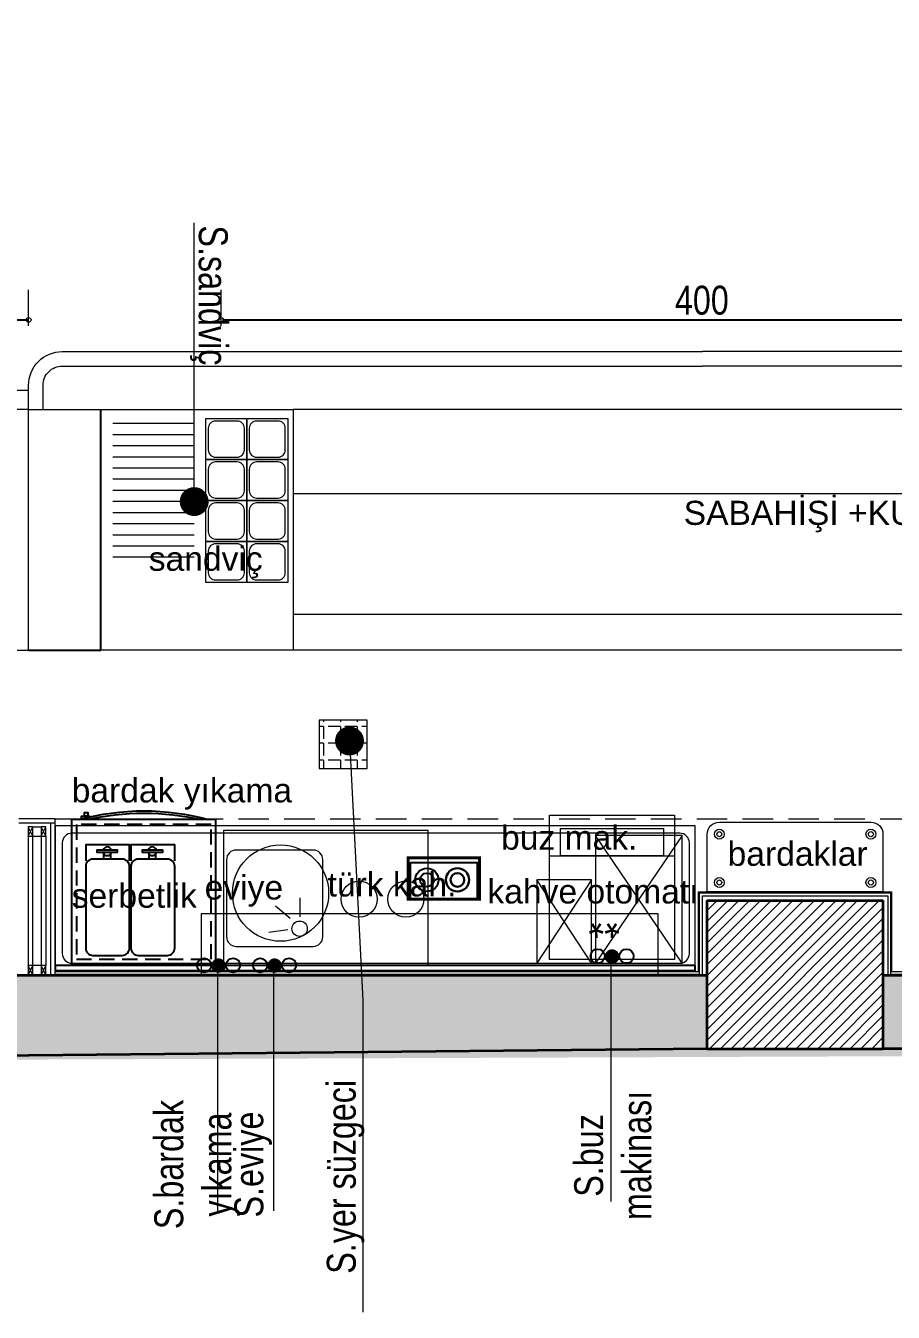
# Model space of a CAD drawing. Header units: millimetres. Extents: x 54215 to 67697, y 23496 to 56611.
# Drawn here: x 56730 to 57091, y 44489 to 45023 of the extents above; entities that cross this region are included whole.
import ezdxf

# ---------------------------------------------------------------- set-up
doc = ezdxf.new("R2010")
doc.units = ezdxf.units.MM
doc.linetypes.add('DASHDOT', pattern=[1, 0.5, -0.25, 0, -0.25])
doc.linetypes.add('DASHED', pattern=[19.05, 12.7, -6.35])
for name, color, linetype, lineweight in [('- 0.09', 9, 'Continuous', 9), ('END. MUTFAK', 210, 'Continuous', 30), ('no3_ahsap gorunus on ince', 32, 'Continuous', 13), ('no3_cam kesit on', 131, 'Continuous', 18), ('no3_duvar kaplama', 8, 'Continuous', 0), ('no3_duvar mevcut', 4, 'Continuous', 35), ('no3_kutu profil gorunus', 8, 'Continuous', 0), ('no3_kutuprofil kesit', 74, 'Continuous', 18), ('no3_paslanmaz gorunus arka', 173, 'Continuous', 13), ('no3_paslanmaz gorunus on', 163, 'Continuous', 15), ('no3_tefriş izdüşüm', 87, 'Continuous', 15), ('no3_yazı sıhhi tesisat', 172, 'Continuous', 0), ('no3_ölçü tefriş', 252, 'Continuous', 0), ('t_yazı', 154, 'Continuous', 25), ('ölçü', 4, 'Continuous', 13)]:
    doc.layers.add(name, color=color, linetype=linetype, lineweight=lineweight)
for name, color, linetype in [('-DWG_ANA', 7, 'Continuous'), ('-DWG_DETAY1', 7, 'Continuous'), ('Kıtc-002 Çizgi', 7, 'Continuous'), ('PLAN', 7, 'Continuous'), ('S2000-002 Çizgi', 7, 'Continuous'), ('S2000-019 Su Tes İşaretler', 5, 'Continuous'), ('SIH', 4, 'Continuous'), ('t_mutfakekipmans2000', 165, 'Continuous'), ('wall', 4, 'Continuous')]:
    doc.layers.add(name, color=color, linetype=linetype)
doc.layers.add('0 rölöve', color=7, linetype='Continuous', true_color=0xf1380e)
doc.layers.add('no3_ahsap kesit on', color=7, linetype='Continuous', lineweight=20, true_color=0xfca103)
doc.layers.add('no3_alçıpan kesit', color=7, linetype='Continuous', lineweight=20, true_color=0xf5003d)
doc.styles.add('olcu', font='arial.ttf', dxfattribs={"width": 0.8})
doc.styles.get("Standard").update_dxf_attribs({"font": 'arial.ttf'})
doc.styles.add('YAZI', font='arial.ttf', dxfattribs={"width": 0.8, "height": 0.6})
doc.dimstyles.new('tufan', dxfattribs={"dimtxt": 12, "dimasz": 0.5, "dimexe": 1.25, "dimexo": 0.625, "dimgap": 2, "dimtad": 1, "dimdec": 0, "dimzin": 1, "dimtxsty": 'olcu', "dimblk1": 'sol', "dimblk2": 'sag', "dimsah": 1, "dimcen": 0, "dimse1": 1, "dimse2": 1, "dimclrd": 256, "dimclrt": 256, "dimadec": 0, "dimazin": 0, "dimtfac": 1, "dimtdec": 0, "dimtix": 1, "dimtmove": 0, "dimatfit": 2, "dimldrblk": 'NONE', "dimfxl": 1.25, "dimarcsym": 0})

# ---------------------------------------------------------------- blocks, each defined once
blk = doc.blocks.new('sol')
at = {"layer": 'ölçü'}
blk.add_line((0, 5), (0, -25), dxfattribs=at)
blk.add_circle((0, 0), 2, dxfattribs=at)
blk = doc.blocks.new('sag')
at = {"layer": 'ölçü'}
blk.add_line((0, -5), (0, 25), dxfattribs=at)
blk.add_circle((0, 0), 2, dxfattribs=at)
blk = doc.blocks.new('*D432')
at = {"layer": 'Defpoints', "color": 0, "transparency": 16777216}
for p in [(57210.86, 44901.13), (56811.27, 44863.95), (57210.86, 44863.95)]:
    blk.add_point(p, dxfattribs=at)
at = {"layer": 'no3_ölçü tefriş', "lineweight": -2, "transparency": 16777216}
blk.add_line((56811.77, 44901.13), (57210.36, 44901.13), dxfattribs=at)
at = {"layer": 'no3_ölçü tefriş', "lineweight": -2, "transparency": 16777216, "xscale": 0.5, "yscale": 0.5, "zscale": 0.5, "rotation": 180}
blk.add_blockref('sol', (56811.27, 44901.13), dxfattribs=at)
at = {"layer": 'no3_ölçü tefriş', "lineweight": -2, "transparency": 16777216, "xscale": 0.5, "yscale": 0.5, "zscale": 0.5}
blk.add_blockref('sag', (57210.86, 44901.13), dxfattribs=at)
at = {"layer": 'no3_ölçü tefriş', "transparency": 16777216, "insert": (57011.07, 44909.25), "char_height": 12, "attachment_point": 5, "style": 'olcu'}
blk.add_mtext('400', dxfattribs=at)
blk = doc.blocks.new('_None')
blk = doc.blocks.new('*D433')
at = {"layer": 'Defpoints', "color": 0, "transparency": 16777216}
for p in [(56731.25, 44901.13), (56480.83, 44863.95), (56731.25, 44863.95)]:
    blk.add_point(p, dxfattribs=at)
at = {"layer": 'no3_ölçü tefriş', "lineweight": -2, "transparency": 16777216}
blk.add_line((56481.33, 44901.13), (56730.75, 44901.13), dxfattribs=at)
at = {"layer": 'no3_ölçü tefriş', "lineweight": -2, "transparency": 16777216, "xscale": 0.5, "yscale": 0.5, "zscale": 0.5, "rotation": 180}
blk.add_blockref('sol', (56480.83, 44901.13), dxfattribs=at)
at = {"layer": 'no3_ölçü tefriş', "lineweight": -2, "transparency": 16777216, "xscale": 0.5, "yscale": 0.5, "zscale": 0.5}
blk.add_blockref('sag', (56731.25, 44901.13), dxfattribs=at)
at = {"layer": 'no3_ölçü tefriş', "transparency": 16777216, "insert": (56606.04, 44909.25), "char_height": 12, "attachment_point": 5, "style": 'olcu'}
blk.add_mtext('250', dxfattribs=at)
blk = doc.blocks.new('plan girişblok')
at = {"layer": '- 0.09'}
h = blk.add_hatch(dxfattribs=at)
h.set_pattern_fill('ANSI31', color=256)
h.set_pattern_definition([(45, (2446.458, 1691.4684), (-2.245064, 2.245064), [])])
h.paths.add_polyline_path([(3742.07, 3361.46), (3669.07, 3361.46), (3669.07, 3299.96), (3742.07, 3299.96)])
h.paths.add_polyline_path([(4427.57, 3356.96), (4354.07, 3356.96), (4354.07, 3295.46), (4427.57, 3295.46)])
h.paths.add_polyline_path([(5009.07, 3355.96), (4935.57, 3355.96), (4935.57, 3294.46), (5009.07, 3294.46)])
h.paths.add_polyline_path([(5006.07, 2568.46), (4933.07, 2568.46), (4933.07, 2506.96), (5006.07, 2506.96)])
h.paths.add_polyline_path([(4427.57, 2569.46), (4354.57, 2569.46), (4354.57, 2507.96), (4427.57, 2507.96)])
h.paths.add_polyline_path([(3742.07, 2563.46), (3669.07, 2563.46), (3669.07, 2501.96), (3742.07, 2501.96)])
at = {"layer": 'no3_duvar kaplama'}
h = blk.add_hatch(color=256, dxfattribs=at)
h.dxf.hatch_style = 1
h.paths.add_polyline_path([(3669.07, 2563.46), (3687.07, 2563.46), (3669.07, 2563.46), (3669.07, 2501.96), (3687.07, 2501.96), (5226.73, 2507.87), (5230.28, 3355.96), (3742.07, 3356.96), (3687.07, 3361.46), (3669.07, 3361.46), (3669.07, 3293.96), (3687.07, 3293.96), (3687.07, 3299.96), (3669.07, 3299.96), (3669.07, 3361.46), (3742.07, 3361.46), (3742.07, 3321.96), (4354.07, 3321.96), (4354.07, 3356.96), (4427.57, 3356.96), (4427.57, 3322.96), (4935.57, 3322.96), (4935.57, 3355.96), (5009.07, 3355.96), (5009.07, 3318.96), (5144.57, 3318.96), (5144.57, 3310.46), (5191.07, 3310.46), (5191.07, 2572.96), (5169.13, 2572.96), (5169.13, 2538.46), (5006.07, 2538.46), (5006.07, 2506.96), (4933.07, 2506.96), (4933.07, 2538.46), (4427.57, 2538.46), (4427.57, 2507.96), (4354.57, 2507.96), (4354.57, 2538.46), (3742.07, 2538.46), (3742.07, 2501.96), (3669.07, 2501.96)])
h.paths.add_polyline_path([(5191.07, 2684.86), (5191.07, 2661.57), (5203.3, 2661.57), (5203.3, 2684.86)], flags=17)
at = {"layer": 'no3_ahsap kesit on'}
for p, q in [((4083.48, 2603.46), (4068.48, 2603.46)), ((4083.48, 2601.66), (4068.48, 2601.66))]:
    blk.add_line(p, q, dxfattribs=at)
for points in [[(4083.48, 2538.46), (4083.48, 2603.46), (4068.48, 2603.46)], [(4081.68, 2538.46), (4081.68, 2601.66), (4068.48, 2601.66)]]:
    blk.add_lwpolyline(points, dxfattribs=at)
at = {"layer": 'no3_alçıpan kesit'}
for points in [[(4351.37, 2538.46), (4351.37, 2572.66), (4430.77, 2572.66), (4430.77, 2538.46)], [(4352.57, 2538.46), (4352.57, 2571.46), (4429.57, 2571.46), (4429.57, 2538.46)]]:
    blk.add_lwpolyline(points, dxfattribs=at)
at = {"layer": 'no3_cam kesit on'}
blk.add_lwpolyline([(4350.97, 2539.96), (4350.97, 2573.06), (4431.17, 2573.06), (4431.17, 2539.96)], dxfattribs=at)
at = {"layer": 'no3_duvar kaplama', "linetype": 'DASHED'}
blk.add_line((4083.48, 2603.46), (4677.53, 2603.46), dxfattribs=at)
at = {"layer": 'no3_duvar kaplama'}
for p, q in [((4083.48, 2539.96), (4351.37, 2539.96)), ((4083.48, 2538.96), (4351.37, 2538.96)), ((4430.77, 2539.96), (4677.53, 2539.96)), ((4430.77, 2538.96), (4677.53, 2538.96))]:
    blk.add_line(p, q, dxfattribs=at)
at = {"layer": 'no3_duvar mevcut'}
for p, q in [((4354.57, 2507.96), (4354.57, 2569.46)), ((4354.57, 2569.46), (4427.57, 2569.46)), ((4427.57, 2569.46), (4427.57, 2507.96)), ((3742.07, 2538.46), (4354.57, 2538.46)), ((4427.57, 2538.46), (4933.07, 2538.46)), ((4354.57, 2507.96), (3742.07, 2501.96)), ((4354.57, 2507.96), (4427.57, 2507.96)), ((4933.07, 2506.96), (4427.57, 2507.96))]:
    blk.add_line(p, q, dxfattribs=at)
at = {"layer": 'no3_kutu profil gorunus'}
for p, q in [((4074.28, 2600.16), (4077.68, 2600.16)), ((4072.28, 2596.16), (4072.28, 2542.46)), ((4079.68, 2596.16), (4079.68, 2542.46))]:
    blk.add_line(p, q, dxfattribs=at)
blk.add_lwpolyline([(4074.28, 2596.16), (4077.68, 2596.16), (4077.68, 2542.46), (4074.28, 2542.46)], close=True, dxfattribs=at)
at = {"layer": 'no3_kutuprofil kesit'}
for p, q in [((4072.28, 2596.16), (4074.28, 2600.16)), ((4074.28, 2596.16), (4072.28, 2600.16)), ((4077.68, 2596.16), (4079.68, 2600.16)), ((4079.68, 2596.16), (4077.68, 2600.16)), ((4072.28, 2538.46), (4074.28, 2542.46)), ((4074.28, 2538.46), (4072.28, 2542.46)), ((4077.68, 2538.46), (4079.68, 2542.46)), ((4079.68, 2538.46), (4077.68, 2542.46))]:
    blk.add_line(p, q, dxfattribs=at)
for points in [[(4072.28, 2596.16), (4074.28, 2596.16), (4074.28, 2600.16), (4072.28, 2600.16)], [(4077.68, 2596.16), (4079.68, 2596.16), (4079.68, 2600.16), (4077.68, 2600.16)], [(4072.28, 2538.46), (4074.28, 2538.46), (4074.28, 2542.46), (4072.28, 2542.46)], [(4077.68, 2538.46), (4079.68, 2538.46), (4079.68, 2542.46), (4077.68, 2542.46)]]:
    blk.add_lwpolyline(points, close=True, dxfattribs=at)
blk = doc.blocks.new('dolaplar')
for p, q in [((4102.48, 2673.46), (4102.48, 2773.46)), ((4072.48, 2673.46), (4102.48, 2673.46))]:
    blk.add_line(p, q)
at = {"layer": 'no3_ahsap gorunus on ince'}
for points in [[(4072.48, 2773.46), (4072.48, 2783.46, -0.414214), (4086.48, 2797.46), (4352.56, 2797.46)], [(4579.23, 2773.46), (4579.23, 2783.46, 0.414214), (4565.23, 2797.46), (4352.56, 2797.46)], [(4078.48, 2773.46), (4078.48, 2783.46, -0.414214), (4086.48, 2791.46), (4352.56, 2791.46)], [(4573.23, 2773.46), (4573.23, 2783.46, 0.414214), (4565.23, 2791.46), (4352.56, 2791.46)]]:
    blk.add_lwpolyline(points, format="xyb", dxfattribs=at)
blk.add_lwpolyline([(3822.07, 2773.46), (3822.07, 2781.46), (4072.48, 2781.46)], dxfattribs=at)
blk.add_lwpolyline([(4102.48, 2673.46), (4072.48, 2673.46), (4072.48, 2773.46), (4102.48, 2773.46)], close=True, dxfattribs=at)
at = {"layer": 'no3_paslanmaz gorunus arka'}
for p, q in [((4616.1, 2773.46), (4182.51, 2773.46)), ((4141.31, 2767.57), (4107.5, 2767.57)), ((4141.31, 2762.94), (4107.5, 2762.94)), ((4141.31, 2758.32), (4107.5, 2758.32)), ((4141.31, 2753.69), (4107.5, 2753.69)), ((4141.31, 2749.06), (4107.5, 2749.06)), ((4141.31, 2744.44), (4107.5, 2744.44)), ((4141.31, 2739.81), (4107.5, 2739.81)), ((4552.1, 2738.46), (4182.51, 2738.46)), ((4141.31, 2735.18), (4107.5, 2735.18)), ((4141.31, 2730.55), (4107.5, 2730.55)), ((4141.31, 2725.93), (4107.5, 2725.93)), ((4141.31, 2721.3), (4107.5, 2721.3)), ((4141.31, 2716.67), (4107.5, 2716.67)), ((4141.31, 2712.05), (4107.5, 2712.05)), ((4182.51, 2688.46), (4552.1, 2688.46)), ((4552.1, 2673.46), (4182.51, 2673.46))]:
    blk.add_line(p, q, dxfattribs=at)
for points in [[(3822.07, 2673.46), (4072.48, 2673.46), (4072.48, 2773.46), (3822.07, 2773.46)], [(4102.48, 2773.46), (4182.48, 2773.46), (4182.48, 2673.46), (4102.48, 2673.46)], [(4146.18, 2769.63), (4163.18, 2769.63), (4163.18, 2752.63), (4146.18, 2752.63)], [(4163.18, 2769.63), (4180.18, 2769.63), (4180.18, 2752.63), (4163.18, 2752.63)], [(4146.18, 2752.63), (4163.18, 2752.63), (4163.18, 2735.63), (4146.18, 2735.63)], [(4163.18, 2752.63), (4180.18, 2752.63), (4180.18, 2735.63), (4163.18, 2735.63)], [(4146.18, 2735.63), (4163.18, 2735.63), (4163.18, 2718.63), (4146.18, 2718.63)], [(4163.18, 2735.63), (4180.18, 2735.63), (4180.18, 2718.63), (4163.18, 2718.63)], [(4146.18, 2718.63), (4163.18, 2718.63), (4163.18, 2701.63), (4146.18, 2701.63)], [(4163.18, 2718.63), (4180.18, 2718.63), (4180.18, 2701.63), (4163.18, 2701.63)]]:
    blk.add_lwpolyline(points, close=True, dxfattribs=at)
for points in [[(4150.18, 2753.63), (4159.18, 2753.63, 0.414214), (4162.18, 2756.63), (4162.18, 2765.63, 0.414214), (4159.18, 2768.63), (4150.18, 2768.63, 0.414214), (4147.18, 2765.63), (4147.18, 2756.63, 0.414214)], [(4167.18, 2753.63), (4176.18, 2753.63, 0.414214), (4179.18, 2756.63), (4179.18, 2765.63, 0.414214), (4176.18, 2768.63), (4167.18, 2768.63, 0.414214), (4164.18, 2765.63), (4164.18, 2756.63, 0.414214)], [(4150.18, 2736.63), (4159.18, 2736.63, 0.414214), (4162.18, 2739.63), (4162.18, 2748.63, 0.414214), (4159.18, 2751.63), (4150.18, 2751.63, 0.414214), (4147.18, 2748.63), (4147.18, 2739.63, 0.414214)], [(4167.18, 2736.63), (4176.18, 2736.63, 0.414214), (4179.18, 2739.63), (4179.18, 2748.63, 0.414214), (4176.18, 2751.63), (4167.18, 2751.63, 0.414214), (4164.18, 2748.63), (4164.18, 2739.63, 0.414214)], [(4150.18, 2719.63), (4159.18, 2719.63, 0.414214), (4162.18, 2722.63), (4162.18, 2731.63, 0.414214), (4159.18, 2734.63), (4150.18, 2734.63, 0.414214), (4147.18, 2731.63), (4147.18, 2722.63, 0.414214)], [(4167.18, 2719.63), (4176.18, 2719.63, 0.414214), (4179.18, 2722.63), (4179.18, 2731.63, 0.414214), (4176.18, 2734.63), (4167.18, 2734.63, 0.414214), (4164.18, 2731.63), (4164.18, 2722.63, 0.414214)], [(4150.18, 2702.63), (4159.18, 2702.63, 0.414214), (4162.18, 2705.63), (4162.18, 2714.63, 0.414214), (4159.18, 2717.63), (4150.18, 2717.63, 0.414214), (4147.18, 2714.63), (4147.18, 2705.63, 0.414214)], [(4167.18, 2702.63), (4176.18, 2702.63, 0.414214), (4179.18, 2705.63), (4179.18, 2714.63, 0.414214), (4176.18, 2717.63), (4167.18, 2717.63, 0.414214), (4164.18, 2714.63), (4164.18, 2705.63, 0.414214)]]:
    blk.add_lwpolyline(points, format="xyb", close=True, dxfattribs=at)
at = {"layer": 't_yazı', "char_height": 10, "width": 307.9126, "attachment_point": 7}
for s, insert in [('SABAHİŞİ +KURABİYE', (4344.75, 2722.43)), ('sandviç', (4122.42, 2703.36))]:
    blk.add_mtext(s, dxfattribs=dict(at, insert=insert))
blk = doc.blocks.new('A$C696E38D0')
at = {"layer": 'END. MUTFAK', "color": 0}
for radius in [4.84, 2.84]:
    blk.add_circle((8.6, 9.74, 0), radius, dxfattribs=at)
at = {"layer": 't_mutfakekipmans2000', "color": 0, "const_width": 1.2, "elevation": 0}
blk.add_lwpolyline([(17.77, 30.27), (17.78, 0.6), (0.6, 0.6), (0.6, 30.27)], close=True, dxfattribs=at)
at = {"layer": 't_mutfakekipmans2000', "color": 0, "elevation": 0}
blk.add_lwpolyline([(15.77, 29.22), (15.78, 1.55), (0.6, 1.55), (0.6, 29.22)], close=True, dxfattribs=at)
at = {"layer": 't_mutfakekipmans2000', "color": 0}
for radius in [4.84, 2.84]:
    blk.add_circle((8.6, 22.43, 0), radius, dxfattribs=at)
blk = doc.blocks.new('A$C2E6236CE')
at = {"layer": 'Kıtc-002 Çizgi', "lineweight": 13, "elevation": 0}
for points in [[(51.92, 60), (0, 60), (0, 0), (51.92, 0)], [(47.33, 54.36), (4.59, 54.36), (4.59, 43.09), (47.33, 43.09)]]:
    blk.add_lwpolyline(points, close=True, dxfattribs=at)
blk.add_lwpolyline([(51.92, 43.09), (0, 43.09)], dxfattribs=at)
at = {"layer": 'Kıtc-002 Çizgi', "lineweight": 13}
blk.add_text('**', height=12, rotation=180, dxfattribs=at).set_placement((35.73, 20.99, 0))
blk = doc.blocks.new('A$C14D126DE')
at = {"layer": 'S2000-002 Çizgi'}
for points in [[(3.67, 0), (3.67, 60), (63.67, 60), (63.67, 0)], [(2.21, 53.17), (2.21, 54.63), (0.75, 54.63), (0.75, 53.17)]]:
    blk.add_lwpolyline(points, close=True, dxfattribs=at)
for points in [[(3.32, 55.85), (2.21, 55.85), (2.21, 52.2)], [(3.18, 52.2), (3.67, 52.2), (3.67, 55.85)]]:
    blk.add_lwpolyline(points, dxfattribs=at)
at = {"layer": 'S2000-002 Çizgi', "linetype": 'DASHED', "ltscale": 0.5}
blk.add_lwpolyline([(5.67, 2), (5.67, 58), (61.67, 58), (61.67, 2)], close=True, dxfattribs=at)
at = {"layer": 'S2000-002 Çizgi'}
for centre, radius, start, end in [((100.61, 29.9), 100.61, 164.4941, 195.5059), ((109.49, 29.9), 108.49, 167.2819, 192.7181)]:
    blk.add_arc(centre, radius, start, end, dxfattribs=at)
blk = doc.blocks.new('A$C6C834EA2')
blk.add_lwpolyline([(0, 0), (85, 0), (85, 55.73), (0, 55.73)], close=True)
for centre, radius in [((61.35, 25.95), 20), ((9.28, 28.45), 7.5), ((28.72, 28.45), 7.5)]:
    blk.add_circle(centre, radius)
blk = doc.blocks.new('YMSM2')
at = {"layer": '-DWG_ANA', "color": 0}
for points in [[(3, 5.89), (15.19, 5.89, 0.414214), (18.19, 8.89), (18.19, 42.89, 0.414214), (15.19, 45.89), (3, 45.89, 0.414214), (0, 42.89), (0, 8.89, 0.414214)], [(21.78, 5.89), (33.97, 5.89, 0.414214), (36.97, 8.89), (36.97, 42.89, 0.414214), (33.97, 45.89), (21.78, 45.89, 0.414214), (18.78, 42.89), (18.78, 8.89, 0.414214)]]:
    blk.add_lwpolyline(points, format="xyb", close=True, dxfattribs=at)
at = {"layer": '-DWG_DETAY1', "color": 0}
for points in [[(0, 6.64), (0, 0), (18.19, 0), (18.19, 6.64)], [(7.78, 5.89), (7.78, 3.64)], [(10.78, 3.6), (10.78, 5.89)], [(18.78, 6.64), (18.78, 0), (36.97, 0), (36.97, 6.64)], [(26.57, 5.89), (26.57, 3.64)], [(29.57, 3.6), (29.57, 5.89)]]:
    blk.add_lwpolyline(points, dxfattribs=at)
for points in [[(9.38, 2.06), (5.13, 2.06), (5.13, 3.17), (9.38, 3.17), (13.43, 3.17), (13.43, 2.06)], [(28.17, 2.06), (23.92, 2.06), (23.92, 3.17), (28.17, 3.17), (32.21, 3.17), (32.21, 2.06)]]:
    blk.add_lwpolyline(points, close=True, dxfattribs=at)
at = {"layer": '-DWG_DETAY1', "color": 0, "linetype": 'Continuous'}
for centre in [(9.27, 2.63), (28.05, 2.63)]:
    blk.add_arc(centre, 1.8, 17.6171, 162.3829, dxfattribs=at)
at = {"layer": 'PLAN', "color": 0, "linetype": 'Continuous'}
for centre in [(9.27, 2.63), (28.05, 2.63)]:
    blk.add_arc(centre, 1.8, 198.3144, 341.6856, dxfattribs=at)
blk = doc.blocks.new('içecek bölümümümümüm')
at = {"layer": 'no3_paslanmaz gorunus on'}
for p, q in [((58767.84, 26143.25), (58731.84, 26090.25)), ((58767.84, 26090.25), (58731.84, 26143.25)), ((58730.08, 26124.75), (58707.38, 26090.25)), ((58730.08, 26090.25), (58707.38, 26124.75)), ((58604.86, 26108.82), (58598.76, 26113.83)), ((58609.02, 26109.49, 0), (58609.02, 26117.38, 0)), ((58603.88, 26104.02, 0), (58596.07, 26102.91, 0))]:
    blk.add_line(p, q, dxfattribs=at)
for points in [[(58773.25, 26147.19), (58507.17, 26147.19), (58507.17, 26087.19), (58773.25, 26087.19)], [(58731.84, 26090.25), (58767.84, 26090.25), (58767.84, 26143.25), (58731.84, 26143.25)], [(58707.38, 26090.25), (58730.08, 26090.25), (58730.08, 26124.75), (58707.38, 26124.75)]]:
    blk.add_lwpolyline(points, close=True, dxfattribs=at)
for points in [[(58766.81, 26144.19), (58514.17, 26144.19, 0.414214), (58510.17, 26140.19), (58510.17, 26094.19, 0.414214), (58514.17, 26090.19), (58766.81, 26090.19, 0.414214), (58770.81, 26094.19), (58770.81, 26140.19, 0.414214)], [(58614.44, 26137.19), (58582.44, 26137.19, 0.414214), (58578.44, 26133.19), (58578.44, 26101.19, 0.414214), (58582.44, 26097.19), (58614.44, 26097.19, 0.414214), (58618.44, 26101.19), (58618.44, 26133.19, 0.414214)]]:
    blk.add_lwpolyline(points, format="xyb", close=True, dxfattribs=at)
blk.add_circle((58608.82, 26104.53, 0), 3.19, dxfattribs=at)
at = {"layer": 'no3_paslanmaz gorunus on', "xscale": -1}
for name, p, rotation in [('A$C14D126DE', (58574.01, 26153.48, 0), 90), ('A$C2E6236CE', (58764.57, 26091.74, 0), 359.9999999998912)]:
    blk.add_blockref(name, p, dxfattribs=dict(at, rotation=rotation))
at = {"layer": 'no3_paslanmaz gorunus on', "extrusion": (0, 0, -1), "xscale": -1, "zscale": -1}
for name, p, rotation in [('A$C6C834EA2', (-58662.23, 26145.25), 180), ('YMSM2', (-58556.89, 26139.31), 180), ('A$C696E38D0', (-58684.15, 26116.21, 0), 270)]:
    blk.add_blockref(name, p, dxfattribs=dict(at, rotation=rotation))
blk = doc.blocks.new('A$C7E7D3E18')
at = {"layer": 'SIH', "linetype": 'Continuous', "const_width": 6}
blk.add_lwpolyline([(3, 6, 1), (9, 6, 1)], format="xyb", close=True, dxfattribs=at)
blk = doc.blocks.new('A$C6E87713E')
at = {"layer": 'S2000-019 Su Tes İşaretler'}
for centre in [(5.9, 6.3), (29.9, 6.3)]:
    blk.add_circle(centre, 5.89, dxfattribs=at)
blk.add_blockref('A$C7E7D3E18', (11.9, 0))

msp = doc.modelspace()

# ---------------------------------------------------------------- hatches: boundary and pattern name
at = {"layer": 'no3_paslanmaz gorunus on'}
h = msp.add_hatch(dxfattribs=at)
h.set_pattern_fill('ANGLE', color=256, angle=180)
h.set_pattern_definition([(180, (57922.5545, 30496.852), (-9e-16, -6.985), [5.08, -1.905]), (270, (57922.5545, 30496.852), (6.985, -1e-15), [5.08, -1.905])])
h.paths.add_polyline_path([(56852.025, 44714.883), (56872.025, 44714.883), (56872.025, 44734.883), (56852.025, 44734.883)])

# ---------------------------------------------------------------- linework, layer by layer
at = {"layer": '0 rölöve'}
msp.add_line((57334.29, 44628.953), (57088.335, 44628.953), dxfattribs=at)
msp.add_lwpolyline([(57013.335, 44628.953), (57013.335, 44659.953), (57086.335, 44659.953), (57086.335, 44628.953)], dxfattribs=at)
at = {"layer": 'no3_ahsap gorunus on ince'}
msp.add_lwpolyline([(57018.335, 44692.553), (57081.335, 44692.553, -0.4142136), (57086.335, 44687.553), (57086.335, 44663.553), (57013.335, 44663.553), (57013.335, 44687.553, -0.4142136)], format="xyb", close=True, dxfattribs=at)
msp.add_lwpolyline([(56802.964, 44629.453), (56992.964, 44629.453), (56992.964, 44654.453), (56802.964, 44654.453)], close=True, dxfattribs=at)
at = {"layer": 'no3_kutuprofil kesit'}
for centre, radius in [((57018.335, 44687.553), 2.05), ((57018.335, 44687.553), 1.05), ((57081.335, 44687.553), 2.05), ((57081.335, 44687.553), 1.05), ((57018.335, 44667.477), 2.05), ((57018.335, 44667.477), 1.05), ((57081.335, 44667.477), 2.05), ((57081.335, 44667.477), 1.05)]:
    msp.add_circle(centre, radius, dxfattribs=at)
at = {"layer": 'no3_tefriş izdüşüm'}
for p, q in [((56864.622, 44726.252, 0.342), (56870.102, 44618.503, 0.342)), ((56870.102, 44618.503, 0.342), (56870.102, 44488.981, 0.342))]:
    msp.add_line(p, q, dxfattribs=at)
at = {"layer": 'no3_tefriş izdüşüm', "elevation": 0.342}
msp.add_lwpolyline([(56872.025, 44734.883), (56852.025, 44734.883), (56852.025, 44714.883), (56872.025, 44714.883)], close=True, dxfattribs=at)
at = {"layer": 'no3_yazı sıhhi tesisat'}
msp.add_line((56800.072, 44825.675), (56800.072, 44941.412), dxfattribs=at)
at = {"layer": 'no3_yazı sıhhi tesisat', "elevation": 0.002}
for points in [[(56973.236, 44639.039), (56973.236, 44534.928)], [(56809.699, 44635.271), (56809.699, 44531.159)], [(56832.985, 44635.271), (56832.985, 44531.159)]]:
    msp.add_lwpolyline(points, dxfattribs=at)
at = {"layer": 'S2000-002 Çizgi'}
msp.add_lwpolyline([(57008.329, 44632.953), (56742.245, 44632.953), (56742.245, 44630.953), (57008.329, 44630.953)], close=True, dxfattribs=at)

# ---------------------------------------------------------------- block references
at = {"extrusion": (0, 0, -1), "zscale": -1, "rotation": 18.90912009657019}
for p in [(-56803.804, 44818.054), (-56868.354, 44718.631, -0.342)]:
    msp.add_blockref('A$C7E7D3E18', p, dxfattribs=at)
msp.add_blockref('içecek bölümümümümüm', (-1764.921, 18543.764))
at = {"layer": '0 rölöve'}
for name in ['plan girişblok', 'dolaplar']:
    msp.add_blockref(name, (52658.765, 42090.494), dxfattribs=at)
at = {"layer": 'wall', "color": 0, "linetype": 'DASHDOT', "xscale": 0.5, "yscale": 0.5, "zscale": 0.5}
for p in [(56964.792, 44633.722), (56801.256, 44629.953), (56824.542, 44629.953)]:
    msp.add_blockref('A$C6E87713E', p, dxfattribs=at)

# ---------------------------------------------------------------- texts
at = {"layer": 'no3_yazı sıhhi tesisat', "char_height": 12, "attachment_point": 5, "style": 'YAZI'}
for s, insert, width, rotation in [('S.sandviç', (56806.148, 44911.31), 65.25724, 270), ('S.yer süzgeci', (56863.011, 44545.221, 0.342), 110.07484, 90), ('S.buz makinası', (56974.109, 44554.108, 0.002), 65.25724, 90), ('S.bardak yıkama', (56801.315, 44550.339, 0.002), 65.25724, 90), ('S.eviye', (56824.602, 44550.339, 0.002), 65.25724, 90)]:
    msp.add_mtext(s, dxfattribs=dict(at, insert=insert, width=width, rotation=rotation))
at = {"layer": 't_yazı', "char_height": 10, "width": 307.91263, "attachment_point": 7}
for s, insert in [('bardak yıkama', (56749.152, 44697.714)), ('buz mak.', (56927.619, 44680.995)), ('bardaklar', (57021.762, 44674.256)), ('eviye', (56804.415, 44657.391)), ('türk kah.', (56855.506, 44661.53)), ('serbetlik', (56749.152, 44656.854)), ('kahve otomatı', (56921.946, 44658.613))]:
    msp.add_mtext(s, dxfattribs=dict(at, insert=insert))

# ---------------------------------------------------------------- dimensions: what is measured, and where the dimension line sits
at = {"layer": 'no3_ölçü tefriş'}
for base, p1, p2, picture, middle in [((56731.245, 44901.127), (56480.835, 44863.953), (56731.245, 44863.953), '*D433', (56606.04, 44909.254)), ((57210.865, 44901.127), (56811.274, 44863.953), (57210.865, 44863.953), '*D432', (57011.069, 44909.254))]:
    dim = msp.add_linear_dim(base=base, p1=p1, p2=p2, dimstyle='tufan', dxfattribs=at)
    dim.commit()
    dim.dimension.update_dxf_attribs({"geometry": picture, "text_midpoint": middle})

doc.saveas('drawing.dxf')
